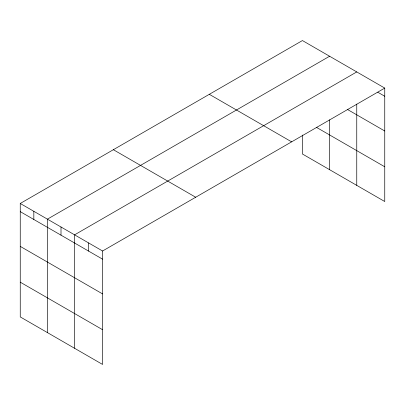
<?xml version="1.0" encoding="UTF-8"?>
<svg xmlns="http://www.w3.org/2000/svg" width="405" height="405" viewBox="0 0 405 405"><rect width="100%" height="100%" fill="white"/><g stroke="black" fill="none" stroke-linecap="round" stroke-linejoin="round"><path stroke-width="0.61" d="M384.75 88.087L302.424 40.556L20.25 203.472L20.25 316.912L102.576 364.444L102.576 250.999L384.75 88.087L384.75 201.528L302.424 154.001L302.424 135.052M329.594 56.244L47.415 219.156L47.415 332.596M356.759 71.928L74.586 234.839L74.586 348.28M377.754 92.213L384.75 96.253M347.52 109.502L384.75 130.997M316.553 127.413L384.75 166.789M209.309 94.319L291.63 141.851M113.37 149.708L195.691 197.24M20.25 203.472L102.576 250.999M20.25 211.638L102.576 259.17M20.25 246.377L102.576 293.908M20.25 282.174L102.576 329.7M356.759 104.1L356.759 185.369M329.594 119.875L329.594 169.685M88.579 242.919L88.579 251.085M61.003 226.997L61.003 235.163M33.833 211.314L33.833 219.48"/></g></svg>
